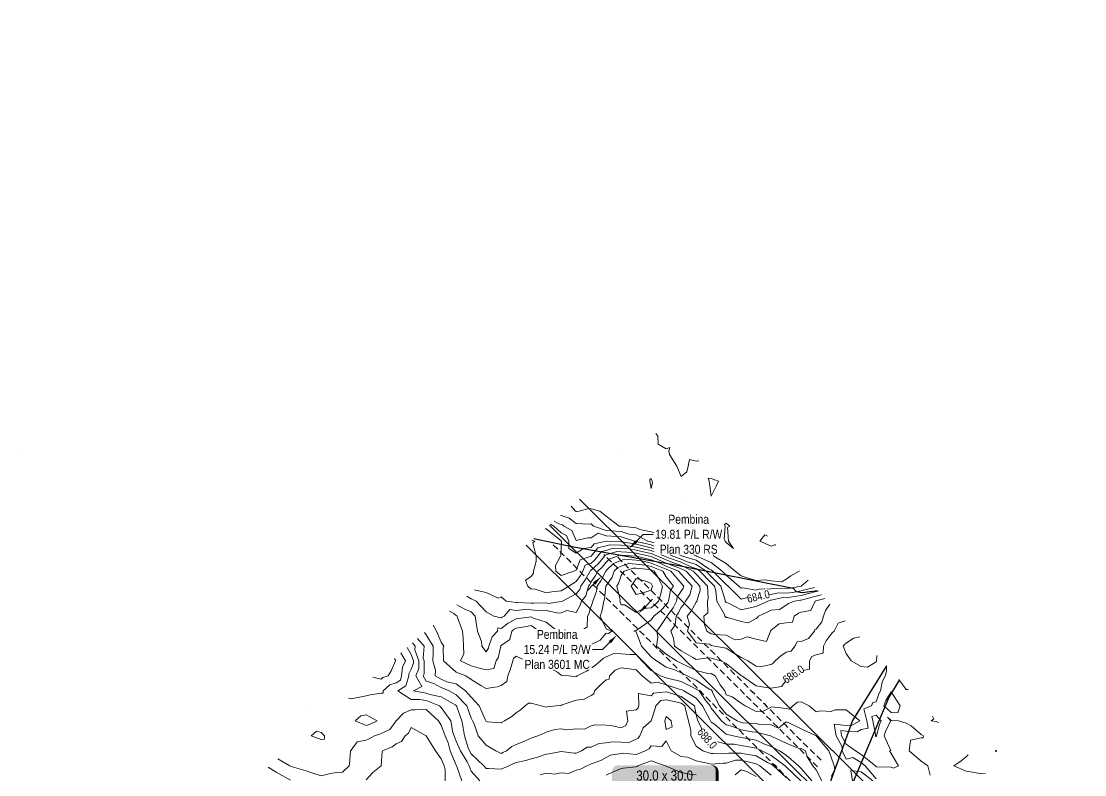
# Model space of a CAD drawing. Extents: x 634962 to 644935, y 5969185 to 5972988.
# Drawn here: x 644377 to 644909, y 5971806 to 5972183 of the extents above; entities that cross this region are included whole.
import ezdxf

# ---------------------------------------------------------------- set-up
doc = ezdxf.new("R2010")
doc.units = 0
doc.header["$LTSCALE"] = 5
doc.header["$PDSIZE"] = 0.5
doc.linetypes.add('UG_PIPE', pattern=[1.875, 1.25, -0.625])
doc.layers.get('Defpoints').update_dxf_attribs({"color": 9})
for name, color, linetype in [('AS-FENCE-DASH', 48, 'foc-FENCE-DASH'), ('AS-PIPE-UG', 44, 'UG_PIPE'), ('F-RW', 190, 'Continuous'), ('P-TEMP-ATCO PIPELINES-T_2', 104, 'Continuous'), ('T-CREEK', 160, 'Continuous')]:
    doc.layers.add(name, color=color, linetype=linetype)
doc.layers.add('C-TOPO-MAJR', color=7, linetype='Continuous', lineweight=15, true_color=0xd3aa5f)
doc.layers.add('C-TOPO-MINR', color=7, linetype='Continuous', lineweight=13, true_color=0xe9d5af)
doc.layers.add('C-TOPO-MAJR-TEXT', color=7, linetype='Continuous', true_color=0x644b1b)
doc.layers.add('F-RW-T', color=190, linetype='Continuous', lineweight=9)
doc.styles.add('4.5', font='ARIALN.TTF', dxfattribs={"height": 4.5})
doc.styles.add('80', font='ARIALN.TTF', dxfattribs={"height": 10})
doc.styles.add('foc-LtypeFont', font='ARIALN.TTF', dxfattribs={"height": 7.35})
doc.styles.get("Standard").update_dxf_attribs({"font": 'ARIALN.TTF'})
doc.linetypes.add('foc-FENCE-DASH', pattern='A,0.5,-0.5,1,-0.5,1,-0.5,1,-0.5,1,-0.5,["X",foc-LtypeFont,S=0.2,R=0,X=-0.625,Y=-0.75],-0.5', length=7.5)
doc.linetypes.add('foc-TOPO-flowdirection-NOLINE', pattern='A,0,[">",foc-LtypeFont,S=0.3,R=0,X=0,Y=-0.945],-20,[">",foc-LtypeFont,S=0.3,R=0,X=0,Y=-0.945],0', length=20)
doc.dimstyles.new('Compass 2 500', dxfattribs={"dimscale": 2.5, "dimtxt": 4.5, "dimasz": 2, "dimexe": 0.2, "dimexo": 0.0625, "dimgap": 0.5, "dimtad": 0, "dimtih": 1, "dimtoh": 1, "dimzin": 0, "dimdsep": 46, "dimtxsty": '4.5', "dimcen": 0.1, "dimse1": 1, "dimse2": 1, "dimclrd": 256, "dimclrt": 256, "dimaunit": 1, "dimadec": 4, "dimazin": 0, "dimtfac": 0.06, "dimtofl": 0, "dimtmove": 0, "dimatfit": 1, "dimfxl": 0.2, "dimtolj": 1, "dimtzin": 0, "dimlwd": -1, "dimarcsym": 0})

# ---------------------------------------------------------------- blocks, each defined once
blk = doc.blocks.new('*D454')
at = {"layer": 'Defpoints', "color": 0, "transparency": 16777216}
for p in [(644415.88, 5972182.53), (644401.91, 5972168.49), (644680.94, 5971918.75)]:
    blk.add_point(p, dxfattribs=at)
at = {"layer": 'F-RW-T', "transparency": 16777216}
for p, q in [((644684.46, 5971922.3), (644687.99, 5971925.84)), ((644687.99, 5971925.84), (644692.99, 5971925.84)), ((644663.44, 5971901.17), (644659.91, 5971897.63))]:
    blk.add_line(p, q, dxfattribs=at)
for points in [[(644683.87, 5971922.89), (644685.05, 5971921.71), (644680.94, 5971918.75)], [(644662.85, 5971901.76), (644664.03, 5971900.58), (644666.96, 5971904.71)]]:
    blk.add_solid(points, dxfattribs=at)
at = {"layer": 'F-RW-T', "transparency": 16777216, "insert": (644710.7, 5971925.84), "char_height": 4.5, "attachment_point": 5, "style": '4.5', "bg_fill": 3, "box_fill_scale": 1.1, "bg_fill_color": 256, "bg_fill_true_color": 13158600, "bg_fill_transparency": 0}
blk.add_mtext('\\A1;Pembina\\P19.81 P/L R/W\\PPlan 330 RS', dxfattribs=at)
blk = doc.blocks.new('*D455')
at = {"layer": 'Defpoints', "color": 0, "transparency": 16777216}
for p in [(644460.17, 5972110.52), (644449.32, 5972099.61), (644674.72, 5971875.36)]:
    blk.add_point(p, dxfattribs=at)
at = {"layer": 'F-RW-T', "transparency": 16777216}
for p, q in [((644689.1, 5971889.81), (644692.63, 5971893.36)), ((644667.67, 5971868.27), (644662.67, 5971868.27)), ((644671.2, 5971871.82), (644667.67, 5971868.27))]:
    blk.add_line(p, q, dxfattribs=at)
for points in [[(644688.51, 5971890.4), (644689.69, 5971889.22), (644685.57, 5971886.27)], [(644670.61, 5971872.41), (644671.79, 5971871.23), (644674.72, 5971875.36)]]:
    blk.add_solid(points, dxfattribs=at)
at = {"layer": 'F-RW-T', "transparency": 16777216, "insert": (644644.96, 5971868.27), "char_height": 4.5, "attachment_point": 5, "style": '4.5', "bg_fill": 3, "box_fill_scale": 1.1, "bg_fill_color": 256, "bg_fill_true_color": 13158600, "bg_fill_transparency": 0}
blk.add_mtext('\\A1;Pembina\\P15.24 P/L R/W\\PPlan 3601 MC', dxfattribs=at)
blk = doc.blocks.new('*U797')
h = blk.add_hatch(color=255)
edge = h.paths.add_edge_path()
edge.add_line((-46.5, -37), (46.5, -37))
edge.add_arc((46.5, -31), 6, 270, 360)
edge.add_line((52.5, -31), (52.5, 29.5))
edge.add_arc((46.5, 29.5), 6, 0, 90)
edge.add_line((46.5, 35.5), (-46.5, 35.5))
edge.add_arc((-46.5, 29.5), 6, 90, 180)
edge.add_line((-52.5, 29.5), (-52.5, -31))
edge.add_arc((-46.5, -31), 6, 180, 270)
at = {"color": 104, "flags": 128}
blk.add_lwpolyline([(-46.5, -37, 3, 3, 0), (46.5, -37, 3, 3, 0.414214), (52.5, -31, 3, 3, 0), (52.5, 29.5, 3, 0, 0.414214), (46.5, 35.5, 0, 0, 0), (-46.5, 35.5, 0, 0, 0.414214), (-52.5, 29.5, 0, 0, 0), (-52.5, -31, 0, 3, 0.414214)], format="xyseb", close=True, dxfattribs=at)
blk.add_lwpolyline([(-49.7, -62.5, 0, 7.5, 0), (0, 0, 0, 0, 0)], format="xyseb", dxfattribs=at)
at = {"color": 104, "style": '80'}
blk.add_attdef('ENTER_TEXT_001', (-26.8, -4.9), '', height=10, dxfattribs=at)

msp = doc.modelspace()

# ---------------------------------------------------------------- linework, layer by layer
at = {"layer": 'AS-FENCE-DASH', "ltscale": 0.5, "flags": 128}
for points in [[(644633.21, 5971923.693), (644652.348, 5971919.737), (644705.712, 5971910.225), (644762.857, 5971898.84), (644764.462, 5971897.192), (644767.36, 5971896.754), (644775.101, 5971897.711)], [(644809.574, 5971860.059), (644792.52, 5971832.64), (644761.415, 5971746.51), (644743.21, 5971684.064), (644732.644, 5971644.635)]]:
    msp.add_lwpolyline(points, dxfattribs=at)
at = {"layer": 'AS-PIPE-UG', "ltscale": 0.5, "flags": 128}
for points in [[(644643.009, 5971920.661), (644650.805, 5971912.84), (644660.051, 5971903.515), (644669.823, 5971893.729), (644682.549, 5971881.209), (644691.379, 5971872.403), (644703.136, 5971860.714), (644714.692, 5971849.19), (644725.136, 5971838.626), (644733.954, 5971829.913), (644744.626, 5971819.35), (644753.683, 5971810.3), (644762.108, 5971801.843), (644768.961, 5971794.985), (644775.485, 5971788.851)], [(644775.082, 5971809.542), (644768.831, 5971815.7), (644763.028, 5971821.613), (644755.388, 5971829.222), (644745.643, 5971838.88), (644734.785, 5971849.727), (644724.441, 5971859.915), (644714.302, 5971869.995), (644707.047, 5971877.245), (644699.827, 5971884.492), (644695.746, 5971888.533), (644693.128, 5971891.043), (644687.536, 5971896.562), (644680.228, 5971903.969), (644674.718, 5971909.343), (644668.341, 5971915.681)], [(644776.982, 5971812.848), (644766.306, 5971823.176), (644758.915, 5971830.662), (644749.032, 5971840.559), (644742.501, 5971847.079), (644733.162, 5971856.393), (644723.788, 5971865.841), (644714.078, 5971875.593), (644704.53, 5971885.035), (644697.157, 5971892.531), (644688.882, 5971900.757), (644680.464, 5971909.154), (644674.312, 5971915.256)]]:
    msp.add_lwpolyline(points, dxfattribs=at)
at = {"layer": 'C-TOPO-MAJR', "lineweight": 15, "flags": 128}
for points, elevation in [([(644643.436, 5971932.504), (644645.813, 5971931.103), (644646.954, 5971930.758), (644647.55, 5971930.559), (644648.3, 5971929.962), (644652.329, 5971927.839), (644654.452, 5971922.692), (644660.304, 5971924.111), (644661.95, 5971924.034), (644665.442, 5971926.47), (644669.448, 5971925.052), (644674.683, 5971924.728), (644676.946, 5971924.588), (644683.612, 5971922.464), (644684.444, 5971922.317), (644684.633, 5971922.276), (644691.942, 5971920.608), (644695.103, 5971919.304), (644699.44, 5971918.883), (644706.498, 5971915.407), (644706.939, 5971915.296), (644707.636, 5971914.966), (644714.437, 5971912.921), (644720.794, 5971908.609), (644721.935, 5971908.108), (644722.742, 5971907.468), (644729.433, 5971900.778), (644730.387, 5971899.97), (644736.931, 5971893.426), (644742.223, 5971894.677), (644744.429, 5971894.279), (644748.763, 5971895.636), (644751.927, 5971895.726), (644755.388, 5971896.51), (644759.425, 5971896.389), (644762.582, 5971896.813), (644766.923, 5971897.627), (644768.775, 5971898.119), (644773.668, 5971899.276)], 683.825), ([(644599.749, 5971894.862), (644601.965, 5971893.656), (644604.376, 5971892.472), (644609.464, 5971886.993), (644613.213, 5971884.974), (644616.962, 5971884.037), (644617.487, 5971884.449), (644618.505, 5971884.974), (644621.246, 5971888.188), (644624.46, 5971887.673), (644628.694, 5971888.238), (644631.958, 5971888.091), (644636.831, 5971887.598), (644639.456, 5971887.666), (644645.602, 5971886.326), (644646.954, 5971886.53), (644649.703, 5971887.723), (644654.452, 5971886.773), (644656.487, 5971890.437), (644657.14, 5971892.472), (644659.322, 5971895.1), (644660.667, 5971899.97), (644661.206, 5971900.714), (644661.95, 5971902.044), (644664.167, 5971905.251), (644665.305, 5971907.468), (644667.504, 5971909.412), (644669.448, 5971911.842), (644671.021, 5971913.393), (644674.935, 5971914.966), (644676.467, 5971915.446), (644676.946, 5971915.427), (644684.444, 5971914.966), (644691.942, 5971913.081), (644695.038, 5971911.871), (644699.44, 5971909.942), (644705.673, 5971907.468), (644706.939, 5971905.991), (644712.382, 5971899.97), (644711.306, 5971895.603), (644709.16, 5971892.472), (644708.384, 5971891.027), (644706.939, 5971889.315), (644705.492, 5971886.421), (644704.401, 5971884.974), (644703.919, 5971880.496), (644701.761, 5971877.476), (644703.05, 5971873.866), (644703.658, 5971869.978), (644706.939, 5971867.645), (644712.771, 5971864.145), (644714.437, 5971863.229), (644720.435, 5971863.98), (644721.935, 5971863.916), (644726.756, 5971862.48), (644729.433, 5971861.187), (644735.68, 5971856.233), (644736.931, 5971855.216), (644737.306, 5971854.982), (644744.429, 5971850.069), (644750.365, 5971849.045), (644751.927, 5971848.925), (644757.175, 5971849.733), (644759.425, 5971852.676), (644761.09, 5971853.316), (644761.731, 5971854.982), (644764.814, 5971857.091), (644766.923, 5971857.578), (644771.035, 5971858.368), (644771.172, 5971862.48), (644772.206, 5971864.695), (644774.421, 5971865.624), (644777.973, 5971866.426), (644778.069, 5971869.978), (644779.375, 5971872.522), (644781.919, 5971875.914), (644782.669, 5971876.726), (644783.419, 5971877.476), (644785.471, 5971881.422), (644788.895, 5971882.645)], 685.824), ([(644575.191, 5971873.703), (644578.369, 5971869.978), (644578.013, 5971863.938), (644578.525, 5971862.48), (644578.41, 5971856.043), (644578.008, 5971854.982), (644579.471, 5971852.316), (644583.22, 5971851.233), (644586.969, 5971849.15), (644590.968, 5971847.484), (644594.467, 5971845.609), (644599.805, 5971839.985), (644601.965, 5971833.915), (644602.632, 5971832.487), (644603.393, 5971831.06), (644605.481, 5971824.989), (644609.464, 5971820.437), (644614.315, 5971817.491), (644616.962, 5971816.275), (644617.78, 5971816.673), (644619.608, 5971817.491), (644622.231, 5971819.72), (644624.46, 5971820.663), (644627.5, 5971821.949), (644631.958, 5971823.836), (644632.768, 5971824.179), (644635.29, 5971824.989), (644638.163, 5971826.282), (644639.456, 5971826.863), (644643.782, 5971828.161), (644646.954, 5971828.575), (644650.009, 5971828.044), (644654.452, 5971828.489), (644658.588, 5971828.351), (644661.95, 5971830.12), (644663.825, 5971830.613), (644669.448, 5971830.388), (644671.731, 5971830.205), (644676.946, 5971828.988), (644679.228, 5971830.205), (644680.227, 5971832.487), (644679.624, 5971837.308), (644684.444, 5971838.111), (644685.422, 5971839.008), (644685.85, 5971839.985), (644685.653, 5971846.274), (644691.942, 5971844.984), (644693.117, 5971846.309), (644699.44, 5971846.984), (644700.055, 5971846.869), (644706.939, 5971844.703), (644713.603, 5971839.985), (644714.437, 5971835.611), (644715.234, 5971832.487), (644716.222, 5971830.702), (644718.778, 5971824.989), (644721.935, 5971822.381), (644724.724, 5971822.2), (644729.433, 5971820.865), (644733.489, 5971820.933), (644736.931, 5971820.254), (644742.736, 5971819.185), (644744.429, 5971818.873), (644747.345, 5971817.491), (644751.927, 5971815.135), (644758.984, 5971809.993), (644759.425, 5971809.584), (644766.782, 5971802.495)], 687.824), ([(644809.578, 5971860.056), (644809.624, 5971857.269), (644808.844, 5971854.982), (644807.46, 5971851.935), (644806.635, 5971847.484), (644805.777, 5971846.12), (644804.414, 5971842.031), (644802.747, 5971841.651), (644802.164, 5971839.985), (644798.297, 5971838.604), (644799.718, 5971832.487), (644800.472, 5971828.93), (644796.915, 5971828.153), (644794.85, 5971827.055), (644789.417, 5971827.369), (644786.728, 5971827.679), (644787.147, 5971824.989), (644789.417, 5971820.865), (644794.019, 5971817.491), (644796.915, 5971815.745), (644804.032, 5971809.993), (644804.414, 5971809.543), (644804.795, 5971809.612), (644811.912, 5971809.379), (644813.047, 5971808.857), (644815.661, 5971809.993), (644811.912, 5971816.24), (644811.078, 5971817.491), (644811.733, 5971817.67), (644808.459, 5971824.989), (644809.206, 5971827.695), (644811.677, 5971832.487), (644810.036, 5971834.363), (644811.912, 5971832.69), (644815.661, 5971832.487), (644819.41, 5971831.415), (644821.912, 5971829.985), (644826.908, 5971825.703), (644828.157, 5971824.989), (644827.941, 5971823.956), (644826.908, 5971824.081), (644821.604, 5971822.795), (644820.868, 5971817.491), (644826.908, 5971812.435), (644830.294, 5971809.993), (644831.471, 5971805.429)], 685.824)]:
    msp.add_lwpolyline(points, dxfattribs=dict(at, elevation=elevation))
at = {"layer": 'C-TOPO-MINR', "lineweight": 13, "flags": 128}
for points, elevation in [([(644694.287, 5971976.319), (644695.275, 5971974.951), (644695.495, 5971971.005), (644699.44, 5971968.703), (644701.315, 5971969.328), (644700.691, 5971967.453), (644701.107, 5971965.786), (644704.751, 5971959.955), (644706.939, 5971954.706), (644709.702, 5971957.191), (644710.438, 5971959.955), (644711.104, 5971963.287), (644714.437, 5971962.454), (644715.725, 5971962.562)], 682.625), ([(644652.011, 5971939.892), (644654.111, 5971937.46), (644654.367, 5971937.375), (644654.452, 5971937.307), (644654.611, 5971937.301), (644655.952, 5971937.46), (644660.701, 5971938.71), (644661.95, 5971938.531), (644666.233, 5971937.46), (644669.448, 5971934.96), (644675.875, 5971929.962), (644676.946, 5971929.896), (644677.044, 5971929.865), (644684.444, 5971929.168), (644686.22, 5971928.186), (644691.942, 5971927.091), (644695.912, 5971925.993), (644699.44, 5971925.321), (644704.656, 5971922.464), (644706.939, 5971921.888), (644708.032, 5971921.371), (644714.437, 5971920.456), (644720.06, 5971916.841), (644721.935, 5971917.644), (644723.323, 5971914.966), (644729.433, 5971911.217), (644733.891, 5971907.468), (644736.931, 5971905.075), (644740.446, 5971903.953), (644744.429, 5971902.741), (644748.866, 5971903.031), (644751.927, 5971902.512), (644757.244, 5971902.151), (644759.425, 5971903.398), (644761.84, 5971905.053), (644765.901, 5971907.468), (644766.001, 5971907.65)], 683.025), ([(644646.754, 5971935.362), (644646.954, 5971935.302), (644650.959, 5971933.967), (644654.452, 5971931.186), (644660.993, 5971930.919), (644661.95, 5971931.033), (644663.074, 5971929.962), (644669.448, 5971927.706), (644671.853, 5971927.557), (644676.946, 5971927.242), (644680.939, 5971925.97), (644684.444, 5971925.64), (644690.187, 5971922.464), (644691.942, 5971922.064), (644692.624, 5971921.783), (644699.44, 5971921.121), (644702.087, 5971919.818), (644706.939, 5971918.592), (644714.281, 5971915.122), (644714.437, 5971915.1), (644714.645, 5971914.966), (644721.935, 5971911.766), (644727.356, 5971907.468), (644729.433, 5971905.392), (644735.84, 5971899.97), (644736.931, 5971898.88), (644737.813, 5971899.088), (644744.429, 5971897.892), (644746.011, 5971898.388), (644751.927, 5971898.555), (644753.08, 5971898.817), (644759.425, 5971898.627), (644760.609, 5971898.786), (644766.923, 5971899.97), (644766.923, 5971899.97), (644766.924, 5971899.97), (644770.381, 5971902.866)], 683.425), ([(644638.883, 5971928.581), (644639.456, 5971928.581), (644646.017, 5971923.401), (644646.954, 5971922.566), (644647.02, 5971922.531), (644647.048, 5971922.464), (644646.954, 5971918.72), (644646.719, 5971915.201), (644646.536, 5971914.966), (644644.177, 5971910.245), (644644.276, 5971907.468), (644646.954, 5971905.196), (644653.202, 5971907.468), (644654.452, 5971907.937), (644656.391, 5971913.027), (644661.95, 5971914.966), (644665.257, 5971919.158), (644669.448, 5971920.118), (644671.235, 5971920.677), (644676.946, 5971920.454), (644679.088, 5971920.322), (644684.444, 5971919.377), (644688.406, 5971918.503), (644691.942, 5971917.696), (644698.558, 5971914.966), (644699.44, 5971914.58), (644700.081, 5971914.325), (644706.939, 5971911.852), (644712.637, 5971909.268), (644714.437, 5971908.726), (644716.292, 5971907.468), (644721.935, 5971901.583), (644723.547, 5971899.97), (644724.278, 5971897.627), (644724.72, 5971892.472), (644728.658, 5971885.749), (644728.708, 5971884.974), (644729.433, 5971884.225), (644730.135, 5971884.271), (644736.931, 5971882.203), (644740.376, 5971881.529), (644744.429, 5971883.724), (644745.095, 5971884.308), (644745.582, 5971884.974), (644749.915, 5971886.986), (644751.927, 5971887.92), (644756.106, 5971888.293), (644759.425, 5971890.446), (644760.654, 5971891.243), (644763.59, 5971892.472), (644766.528, 5971892.867), (644766.923, 5971892.941), (644772.477, 5971894.416), (644774.421, 5971894.876), (644777.038, 5971895.595)], 684.624), ([(644641.59, 5971930.914), (644643.205, 5971929.962), (644646.954, 5971926.619), (644649.674, 5971925.185), (644650.797, 5971922.464), (644650.703, 5971918.715), (644654.452, 5971916.496), (644658.154, 5971918.763), (644661.95, 5971919.191), (644663.394, 5971921.021), (644669.448, 5971922.407), (644669.492, 5971922.421), (644676.946, 5971922.129), (644677.303, 5971922.107), (644684.444, 5971920.847), (644686.519, 5971920.389), (644691.942, 5971919.152), (644697.581, 5971916.825), (644699.44, 5971916.645), (644702.849, 5971914.966), (644706.939, 5971913.491), (644709.638, 5971912.267), (644714.437, 5971910.824), (644719.384, 5971907.468), (644721.935, 5971904.808), (644726.772, 5971899.97), (644728.964, 5971892.941), (644729.004, 5971892.472), (644729.433, 5971891.74), (644730.544, 5971891.361), (644736.931, 5971888.054), (644740.517, 5971888.886), (644744.429, 5971889.794), (644746.258, 5971890.643), (644750.196, 5971892.472), (644751.514, 5971892.885), (644751.927, 5971892.897), (644757.695, 5971894.202), (644759.425, 5971894.151), (644764.555, 5971894.84), (644766.923, 5971895.284), (644770.626, 5971896.267), (644774.421, 5971897.165), (644775.364, 5971897.424)], 684.225), ([(644632.23, 5971922.849), (644633.831, 5971922.464), (644632.822, 5971921.6), (644634.383, 5971914.966), (644634.457, 5971912.467), (644633.111, 5971907.468), (644633.029, 5971906.397), (644631.958, 5971904.742), (644629.042, 5971902.886), (644630.265, 5971899.97), (644631.958, 5971898.47), (644633.376, 5971898.552), (644639.456, 5971896.638), (644642.358, 5971897.068), (644646.954, 5971897.653), (644650.703, 5971899.97), (644654.452, 5971902.288), (644656.627, 5971905.293), (644657.844, 5971907.468), (644658.977, 5971910.441), (644661.95, 5971911.479), (644663.801, 5971913.115), (644665.283, 5971914.966), (644667.119, 5971917.295), (644669.448, 5971917.828), (644672.979, 5971918.933), (644676.946, 5971918.778), (644680.874, 5971918.537), (644684.444, 5971917.907), (644690.292, 5971916.617), (644691.942, 5971916.24), (644695.03, 5971914.966), (644699.44, 5971913.034), (644702.645, 5971911.762), (644706.939, 5971910.213), (644712.991, 5971907.468), (644714.437, 5971905.889), (644720.06, 5971899.97), (644720.516, 5971893.891), (644720.06, 5971892.472), (644720.269, 5971886.64), (644718.336, 5971884.974), (644718.674, 5971880.736), (644719.792, 5971877.476), (644721.935, 5971876.034), (644723.639, 5971875.771), (644729.433, 5971875.402), (644733.864, 5971873.045), (644736.931, 5971873.352), (644739.876, 5971874.531), (644744.429, 5971873.423), (644749.6, 5971872.304), (644751.569, 5971877.476), (644751.76, 5971877.643), (644751.927, 5971877.871), (644755.897, 5971881.004), (644759.425, 5971881.613), (644762.569, 5971881.83), (644763.486, 5971884.974), (644765.571, 5971886.326), (644766.923, 5971886.892), (644771.722, 5971887.673), (644773.981, 5971892.472), (644774.329, 5971892.564), (644774.421, 5971892.586), (644778.713, 5971893.766)], 685.024), ([(644750.157, 5971924.955), (644748.716, 5971925.675), (644746.304, 5971922.464), (644751.927, 5971919.966), (644753.8, 5971920.591), (644754.206, 5971920.533)], 682.625), ([(644603.552, 5971898.139), (644604.034, 5971897.902), (644609.464, 5971896.728), (644615.462, 5971893.972), (644616.962, 5971894.615), (644619.462, 5971892.472), (644624.46, 5971891.672), (644625.165, 5971891.766), (644631.958, 5971891.461), (644633.083, 5971891.347), (644639.456, 5971891.511), (644640.685, 5971891.243), (644646.954, 5971892.189), (644647.605, 5971892.472), (644654.452, 5971896.051), (644656.23, 5971898.192), (644656.721, 5971899.97), (644658.916, 5971903.004), (644661.415, 5971907.468), (644661.562, 5971907.856), (644661.95, 5971907.991), (644665.653, 5971911.263), (644668.615, 5971914.966), (644668.982, 5971915.432), (644669.448, 5971915.539), (644674.723, 5971917.189), (644676.946, 5971917.103), (644682.659, 5971916.751), (644684.444, 5971916.436), (644691.109, 5971914.966), (644691.942, 5971914.757), (644692.286, 5971914.622), (644699.44, 5971911.488), (644705.208, 5971909.198), (644706.939, 5971908.574), (644709.378, 5971907.468), (644714.437, 5971901.943), (644716.311, 5971899.97), (644716.463, 5971897.944), (644714.704, 5971892.472), (644714.714, 5971892.194), (644714.437, 5971891.955), (644711.997, 5971887.413), (644709.938, 5971884.974), (644711.029, 5971880.884), (644710.111, 5971877.476), (644714.437, 5971871.557), (644721.053, 5971870.86), (644721.935, 5971870.266), (644723.808, 5971869.978), (644729.433, 5971868.88), (644732.433, 5971866.978), (644736.931, 5971864.167), (644740.305, 5971862.48), (644744.429, 5971859.902), (644747.179, 5971859.73), (644751.927, 5971860.679), (644752.998, 5971861.408), (644753.883, 5971862.48), (644756.769, 5971865.135), (644759.425, 5971866.875), (644761.996, 5971867.407), (644763.71, 5971869.978), (644764.878, 5971872.023), (644766.923, 5971872.155), (644770.672, 5971873.727), (644773.521, 5971877.476), (644773.718, 5971878.179), (644774.421, 5971878.376), (644777.315, 5971882.08), (644778.17, 5971884.974), (644779.17, 5971887.723), (644781.308, 5971890.931)], 685.424), ([(644591.038, 5971887.357), (644593.217, 5971886.224), (644594.467, 5971885.247), (644594.967, 5971884.974), (644595.149, 5971884.292), (644597.681, 5971877.476), (644597.982, 5971873.961), (644598.103, 5971869.978), (644598.338, 5971866.107), (644596.61, 5971862.48), (644601.965, 5971860.137), (644605.374, 5971859.072), (644609.464, 5971858.049), (644613.213, 5971858.73), (644614.462, 5971862.48), (644615.389, 5971864.052), (644616.812, 5971869.978), (644616.851, 5971870.088), (644616.962, 5971870.212), (644621.266, 5971873.172), (644622.244, 5971877.476), (644623.485, 5971878.451), (644624.46, 5971878.953), (644629.621, 5971879.813), (644631.958, 5971880.162), (644635.87, 5971877.476), (644639.456, 5971870.878), (644640.64, 5971869.978), (644646.954, 5971866.979), (644650.866, 5971866.392), (644654.452, 5971864.823), (644657.818, 5971866.611), (644661.05, 5971869.978), (644661.491, 5971870.437), (644661.95, 5971870.728), (644666.449, 5971872.977), (644669.448, 5971876.405), (644670.631, 5971876.293), (644672.26, 5971877.476), (644669.448, 5971878.498), (644666.48, 5971884.974), (644667.256, 5971887.166), (644668.221, 5971892.472), (644668.56, 5971893.36), (644669.338, 5971899.97), (644669.383, 5971900.035), (644669.448, 5971900.162), (644672.479, 5971904.437), (644673.461, 5971907.468), (644675.216, 5971909.198), (644676.946, 5971909.894), (644680.723, 5971911.19), (644684.444, 5971910.913), (644688.921, 5971910.49), (644691.942, 5971909.73), (644697.727, 5971907.468), (644699.44, 5971904.542), (644703.045, 5971899.97), (644701.546, 5971897.864), (644700.624, 5971892.472), (644700.23, 5971891.683), (644699.44, 5971890.636), (644696.747, 5971887.667), (644693.275, 5971884.974), (644692.742, 5971884.174), (644691.942, 5971883.039), (644688.749, 5971880.669), (644684.444, 5971877.711), (644684.209, 5971877.711), (644683.192, 5971877.476), (644684.444, 5971877.034), (644687.171, 5971869.978), (644691.942, 5971864.594), (644694.52, 5971862.48), (644699.44, 5971859.392), (644704.071, 5971857.849), (644706.939, 5971856.554), (644709.892, 5971854.982), (644714.437, 5971852.808), (644720.956, 5971848.462), (644721.935, 5971848.092), (644722.414, 5971847.484), (644722.661, 5971846.757), (644726.047, 5971839.985), (644729.433, 5971835.869), (644734.995, 5971832.487), (644736.931, 5971831.737), (644737.84, 5971831.578), (644744.429, 5971831.202), (644746.193, 5971830.723), (644751.927, 5971830.506), (644755.547, 5971828.867), (644759.425, 5971832.018), (644760.051, 5971831.861), (644766.923, 5971828.575), (644774.42, 5971824.989), (644774.421, 5971824.989), (644780.71, 5971817.491), (644781.919, 5971814.367), (644783.377, 5971809.993), (644783.729, 5971808.183), (644781.919, 5971804.744)], 686.624), ([(644594.743, 5971890.549), (644598.366, 5971888.574), (644601.965, 5971887.067), (644603.965, 5971884.974), (644604.273, 5971882.667), (644605.156, 5971877.476), (644607.136, 5971872.305), (644607.355, 5971869.978), (644609.464, 5971867.043), (644610.552, 5971868.889), (644610.813, 5971869.978), (644612.441, 5971874.499), (644615.087, 5971877.476), (644615.355, 5971879.082), (644616.962, 5971878.681), (644620.486, 5971881.45), (644624.46, 5971883.497), (644625.725, 5971883.708), (644631.958, 5971884.638), (644633.029, 5971883.903), (644639.456, 5971881.975), (644645.08, 5971877.476), (644646.954, 5971875.977), (644652.953, 5971875.977), (644654.452, 5971875.602), (644655.37, 5971876.558), (644656.819, 5971877.476), (644659.876, 5971879.55), (644660.117, 5971884.974), (644660.772, 5971886.152), (644661.95, 5971889.827), (644662.642, 5971891.78), (644662.768, 5971892.472), (644664.614, 5971897.306), (644664.927, 5971899.97), (644666.775, 5971902.643), (644669.251, 5971907.468), (644669.356, 5971907.561), (644669.448, 5971907.676), (644673.118, 5971911.296), (644676.946, 5971912.834), (644678.533, 5971913.379), (644684.444, 5971912.94), (644686.682, 5971912.728), (644691.942, 5971911.406), (644697.789, 5971909.119), (644699.44, 5971908.396), (644701.778, 5971907.468), (644706.939, 5971901.447), (644708.274, 5971899.97), (644708.01, 5971898.899), (644706.939, 5971897.335), (644704.916, 5971894.494), (644704.57, 5971892.472), (644702.861, 5971889.052), (644699.786, 5971884.974), (644699.753, 5971884.662), (644699.44, 5971884.224), (644696.741, 5971880.175), (644694.839, 5971877.476), (644695.211, 5971874.207), (644694.589, 5971869.978), (644699.44, 5971865.955), (644704.529, 5971862.48), (644706.939, 5971861.391), (644709.266, 5971860.152), (644714.437, 5971857.659), (644720.863, 5971856.053), (644721.935, 5971856.198), (644723.98, 5971854.982), (644726.434, 5971850.483), (644728.794, 5971847.484), (644729.433, 5971845.609), (644732.432, 5971844.484), (644736.931, 5971841.392), (644738.976, 5971839.985), (644744.429, 5971837.259), (644747.286, 5971837.129), (644751.927, 5971839.45), (644752.293, 5971839.62), (644759.425, 5971838.709), (644761.091, 5971838.319), (644762.757, 5971839.985), (644765.094, 5971841.814), (644766.923, 5971842.068), (644770.869, 5971839.985), (644774.421, 5971837.051), (644776.831, 5971837.576), (644781.919, 5971837.236), (644783.883, 5971838.021), (644789.417, 5971838.021), (644796.254, 5971832.487), (644791.789, 5971830.115), (644789.417, 5971830.252), (644783.468, 5971830.939), (644784.396, 5971824.989), (644787.428, 5971819.48), (644787.387, 5971817.491), (644789.417, 5971813.43), (644792.778, 5971814.13), (644796.915, 5971811.637), (644798.949, 5971809.993), (644804.414, 5971803.544)], 686.224), ([(644582.981, 5971880.414), (644584.583, 5971877.476), (644586.969, 5971871.951), (644588.262, 5971869.978), (644587.931, 5971869.016), (644588.094, 5971862.48), (644594.467, 5971856.938), (644599.203, 5971854.982), (644601.965, 5971853.289), (644606.737, 5971850.21), (644609.464, 5971848.637), (644614.962, 5971849.483), (644616.962, 5971850.211), (644619.799, 5971852.144), (644620.242, 5971854.982), (644621.46, 5971857.981), (644622.745, 5971862.48), (644623.183, 5971863.756), (644624.46, 5971864.88), (644629.458, 5971862.48), (644631.958, 5971861.279), (644634.958, 5971859.48), (644639.456, 5971859.98), (644645.077, 5971856.858), (644646.954, 5971855.424), (644647.196, 5971855.224), (644650.708, 5971854.982), (644654.035, 5971854.565), (644654.452, 5971854.704), (644654.66, 5971854.773), (644654.952, 5971854.982), (644659.564, 5971857.368), (644661.95, 5971858.87), (644664.024, 5971860.406), (644666.591, 5971862.48), (644668.115, 5971863.813), (644669.448, 5971864.48), (644673.197, 5971866.228), (644676.946, 5971866.066), (644681.231, 5971865.693), (644684.444, 5971865.693), (644687.316, 5971862.48), (644691.942, 5971857.647), (644696.556, 5971854.982), (644699.44, 5971854.099), (644700.756, 5971853.666), (644706.939, 5971852.246), (644712.562, 5971849.358), (644714.437, 5971848.461), (644715.903, 5971847.484), (644718.935, 5971842.985), (644721.365, 5971839.985), (644721.935, 5971838.963), (644727.116, 5971832.487), (644729.433, 5971830.496), (644732.034, 5971829.886), (644736.931, 5971827.989), (644742.384, 5971827.034), (644744.429, 5971826.917), (644751.532, 5971824.989), (644751.927, 5971824.862), (644752.205, 5971824.712), (644759.425, 5971821.314), (644765.472, 5971818.943), (644766.923, 5971818.777), (644769.173, 5971817.491), (644769.922, 5971814.492), (644772.775, 5971809.993), (644774.421, 5971808.008), (644777.178, 5971802.495)], 687.024), ([(644578.624, 5971876.66), (644579.471, 5971875.601), (644582.932, 5971869.978), (644582.986, 5971866.463), (644582.72, 5971862.48), (644584.113, 5971857.838), (644583.97, 5971854.982), (644586.969, 5971853.315), (644589.826, 5971852.125), (644594.467, 5971851.094), (644599.109, 5971847.484), (644601.965, 5971844.408), (644605.885, 5971839.985), (644609.152, 5971832.799), (644609.297, 5971832.487), (644609.464, 5971832.176), (644609.962, 5971831.989), (644616.962, 5971831.551), (644617.517, 5971831.932), (644618.627, 5971832.487), (644622.273, 5971834.674), (644624.46, 5971836.524), (644626.505, 5971837.94), (644628.959, 5971839.985), (644630.529, 5971841.414), (644631.958, 5971841.349), (644636.958, 5971839.985), (644639.456, 5971839.43), (644639.955, 5971839.486), (644644.456, 5971839.985), (644646.538, 5971840.401), (644646.954, 5971840.297), (644647.453, 5971840.485), (644654.452, 5971842.92), (644658.49, 5971843.446), (644661.95, 5971845.277), (644663.339, 5971846.095), (644663.654, 5971847.484), (644666.483, 5971850.448), (644669.448, 5971853.025), (644671, 5971853.43), (644671.115, 5971854.982), (644673.975, 5971857.953), (644676.946, 5971859.019), (644680.916, 5971858.51), (644684.444, 5971858.139), (644687.444, 5971854.982), (644691.942, 5971851.453), (644694.992, 5971851.931), (644699.44, 5971850.571), (644706.018, 5971848.404), (644706.939, 5971848.193), (644708.319, 5971847.484), (644714.437, 5971843.851), (644717.569, 5971839.985), (644721.507, 5971832.915), (644721.616, 5971832.487), (644721.935, 5971831.911), (644723.6, 5971830.822), (644729.433, 5971825.809), (644732.932, 5971824.989), (644736.931, 5971824.2), (644737.898, 5971824.022), (644744.429, 5971822.819), (644748.553, 5971820.866), (644751.927, 5971819.779), (644756.145, 5971817.491), (644759.425, 5971815.433), (644765.59, 5971809.993), (644766.923, 5971808.717), (644772.338, 5971802.495)], 687.424), ([(644796.268, 5971874.593), (644793.075, 5971873.818), (644789.417, 5971871.478), (644788.667, 5971870.728), (644787.975, 5971869.978), (644789.417, 5971866.229), (644791.918, 5971862.48), (644796.915, 5971859.703), (644800.04, 5971859.355), (644804.414, 5971861.981), (644804.54, 5971862.353), (644804.538, 5971862.48), (644804.774, 5971865.303)], 686.224), ([(644569.924, 5971869.164), (644571.973, 5971865.748), (644573.121, 5971862.48), (644573.101, 5971861.352), (644571.973, 5971858.368), (644570.844, 5971856.11), (644570.723, 5971854.982), (644569.335, 5971850.122), (644565.346, 5971847.484), (644571.973, 5971843.166), (644576.163, 5971843.293), (644579.471, 5971842.762), (644586.087, 5971839.985), (644586.969, 5971839.175), (644591.728, 5971832.487), (644592.724, 5971826.733), (644593.365, 5971824.989), (644594.467, 5971822.404), (644596.594, 5971817.491), (644599.946, 5971812.012), (644600.872, 5971809.993), (644601.965, 5971807.368), (644606.204, 5971802.495)], 688.623), ([(644572.649, 5971871.512), (644573.958, 5971869.978), (644573.848, 5971868.103), (644575.823, 5971862.48), (644575.755, 5971858.697), (644574.35, 5971854.982), (644577.242, 5971849.713), (644573.126, 5971847.484), (644579.471, 5971846.465), (644581.226, 5971845.728), (644586.969, 5971844.484), (644593.891, 5971840.562), (644594.467, 5971840.253), (644594.721, 5971839.985), (644594.862, 5971839.591), (644597.23, 5971832.487), (644597.89, 5971829.064), (644598.557, 5971824.989), (644600.387, 5971819.07), (644601.07, 5971817.491), (644601.965, 5971816.028), (644608.31, 5971809.993), (644609.464, 5971808.744), (644610.679, 5971808.778), (644616.962, 5971808.306), (644618.167, 5971808.788), (644620.711, 5971809.993), (644623.233, 5971811.22), (644624.46, 5971811.769), (644629.292, 5971812.659), (644631.958, 5971813.521), (644635.097, 5971814.352), (644639.456, 5971815.851), (644640.874, 5971816.073), (644646.954, 5971817.25), (644653.38, 5971816.42), (644654.452, 5971816.355), (644655.202, 5971816.741), (644657.131, 5971817.491), (644660.022, 5971819.419), (644661.95, 5971819.366), (644665.77, 5971821.169), (644669.448, 5971821.552), (644672.448, 5971821.99), (644676.946, 5971821.832), (644680.407, 5971821.528), (644684.444, 5971823.323), (644685.515, 5971823.918), (644686.262, 5971824.989), (644687.954, 5971828.978), (644691.942, 5971832.487), (644691.942, 5971832.488), (644691.942, 5971832.489), (644693.752, 5971838.176), (644694.328, 5971839.985), (644696.73, 5971842.696), (644699.44, 5971842.985), (644704.972, 5971841.952), (644706.939, 5971841.333), (644708.843, 5971839.985), (644709.291, 5971837.633), (644710.519, 5971832.487), (644711.737, 5971827.689), (644711.841, 5971824.989), (644714.437, 5971819.798), (644717.768, 5971817.491), (644721.935, 5971816.152), (644723.144, 5971816.282), (644729.433, 5971815.992), (644730.566, 5971816.358), (644736.931, 5971816.433), (644738.359, 5971816.063), (644744.429, 5971814.959), (644750.163, 5971811.757), (644751.927, 5971810.85), (644753.103, 5971809.993), (644759.425, 5971804.131)], 688.224), ([(644566.849, 5971866.515), (644569.191, 5971862.48), (644567.619, 5971859.335), (644567.153, 5971854.982), (644566.558, 5971852.899), (644564.475, 5971851.521), (644561.351, 5971850.608), (644557.914, 5971847.484), (644558.018, 5971846.442), (644556.977, 5971846.381), (644551.401, 5971845.561), (644549.479, 5971844.984), (644545.313, 5971844.151), (644541.981, 5971843.485), (644540.56, 5971843.863)], 689.023), ([(644563.545, 5971863.668), (644564.06, 5971862.895), (644564.119, 5971862.48), (644561.976, 5971857.481), (644560.529, 5971854.982), (644557.78, 5971854.178), (644556.977, 5971853.448), (644552.788, 5971854.4)], 689.423), ([(644815.775, 5971853.287), (644819.41, 5971848.165), (644820.487, 5971848.141)], 685.424), ([(644505.283, 5971813.468), (644511.363, 5971809.993), (644511.988, 5971809.644), (644512.506, 5971809.476), (644519.487, 5971807.556), (644523.235, 5971806.244), (644526.985, 5971804.995), (644530.963, 5971806.015), (644534.483, 5971806.701), (644537.621, 5971806.855), (644540.91, 5971809.993), (644541.178, 5971810.796), (644541.692, 5971817.491), (644541.703, 5971817.769), (644541.981, 5971817.933), (644544.98, 5971821.99), (644549.479, 5971822.944), (644550.885, 5971823.583), (644553.696, 5971824.989), (644556.116, 5971825.85), (644556.977, 5971826.239), (644561.21, 5971828.254), (644564.475, 5971832.487), (644564.475, 5971832.488), (644564.475, 5971832.488), (644568.107, 5971836.354), (644571.973, 5971837.986), (644573.929, 5971838.03), (644579.471, 5971838.281), (644585.689, 5971832.487), (644586.969, 5971830.388), (644588.954, 5971824.989), (644590.43, 5971821.529), (644591.38, 5971817.491), (644594.467, 5971810.335), (644594.624, 5971809.993), (644594.736, 5971809.725), (644597.257, 5971802.495)], 689.023), ([(644832.634, 5971834.874), (644833.337, 5971833.556), (644831.911, 5971832.487), (644834.406, 5971832.131), (644835.029, 5971831.864), (644835.598, 5971831.637)], 685.424), ([(644549.479, 5971803.071), (644552.812, 5971806.66), (644556.977, 5971809.992), (644556.978, 5971809.992), (644556.978, 5971809.993), (644557.511, 5971816.957), (644557.552, 5971817.491), (644562.476, 5971819.49), (644564.475, 5971821.089), (644567.183, 5971822.281), (644568.906, 5971824.989), (644570.596, 5971826.367), (644571.973, 5971829.208), (644579.469, 5971824.989), (644579.471, 5971824.988), (644584.086, 5971817.491), (644586.969, 5971813.545), (644588.375, 5971809.993), (644589.014, 5971807.948), (644589.014, 5971802.495)], 689.423), ([(644636.456, 5971805.495), (644639.456, 5971806.366), (644643.621, 5971805.828), (644646.954, 5971806.585), (644650.703, 5971806.244), (644654.452, 5971807.9), (644656.288, 5971808.157), (644659.746, 5971809.993), (644661.201, 5971810.743), (644661.95, 5971811.034), (644666.694, 5971812.747), (644669.448, 5971814.21), (644671.635, 5971815.304), (644676.946, 5971816.211), (644678.113, 5971816.325), (644684.444, 5971815.692), (644685.748, 5971816.187), (644688.943, 5971817.491), (644690.871, 5971818.562), (644691.942, 5971820.1), (644697.298, 5971819.633), (644699.44, 5971822.491), (644701.939, 5971817.491), (644706.939, 5971814.679), (644710.042, 5971814.388), (644714.437, 5971812.594), (644720.751, 5971811.177), (644721.935, 5971810.796), (644727.982, 5971811.444), (644729.433, 5971811.377), (644734.054, 5971812.87), (644736.931, 5971812.904), (644743.12, 5971811.302), (644744.429, 5971811.064), (644746.347, 5971809.993), (644751.927, 5971805.288)], 688.623), ([(644850.34, 5971815.535), (644849.402, 5971814.557), (644846.903, 5971812.492), (644843.227, 5971809.993), (644849.402, 5971807.369), (644853.55, 5971806.643), (644856.9, 5971806.057), (644858.926, 5971806.158)], 685.424), ([(644500.499, 5971809.346), (644504.49, 5971806.78), (644511.594, 5971802.889)], 689.423), ([(644669.448, 5971805.411), (644672.621, 5971806.821), (644676.946, 5971808.744), (644678.017, 5971808.922), (644684.444, 5971809.598), (644684.722, 5971809.715), (644685.234, 5971809.993), (644690.095, 5971811.84), (644691.942, 5971812.594), (644699.024, 5971809.993), (644699.44, 5971809.83), (644699.729, 5971809.705), (644706.939, 5971806.661), (644711.104, 5971805.827), (644714.437, 5971805.571)], 689.023), ([(644733.9, 5971805.526), (644736.931, 5971807.975), (644739.693, 5971807.231), (644744.429, 5971804.69)], 689.023)]:
    msp.add_lwpolyline(points, dxfattribs=dict(at, elevation=elevation))
for points, elevation in [([(644377.023, 5971967.453), (644377.026, 5971967.453), (644377.023, 5971967.453), (644377.022, 5971967.454), (644377.023, 5971967.453), (644377.023, 5971967.453), (644377.023, 5971967.453)], 689.423), ([(644676.947, 5971967.452), (644676.948, 5971967.453), (644676.949, 5971967.456), (644676.946, 5971967.455), (644676.946, 5971967.453), (644676.946, 5971967.452), (644676.947, 5971967.452)], 682.625), ([(644692.384, 5971952.457), (644691.942, 5971953.709), (644691.191, 5971953.208), (644691.191, 5971952.457), (644691.942, 5971948.703), (644692.569, 5971951.83), (644692.384, 5971952.457)], 682.625), ([(644724.43, 5971949.961), (644725.68, 5971952.457), (644721.935, 5971953.704), (644720.437, 5971953.954), (644720.865, 5971952.457), (644721.934, 5971944.959), (644721.934, 5971944.959), (644721.935, 5971944.957), (644721.937, 5971944.956), (644721.937, 5971944.959), (644724.43, 5971949.961)], 682.625), ([(644706.939, 5971944.958), (644706.94, 5971944.959), (644706.939, 5971944.962), (644706.938, 5971944.959), (644706.938, 5971944.959), (644706.939, 5971944.958), (644706.939, 5971944.958)], 682.625), ([(644730.116, 5971929.28), (644731.31, 5971929.962), (644729.433, 5971931.464), (644728.598, 5971930.797), (644728.896, 5971929.962), (644728.434, 5971923.463), (644728.979, 5971922.464), (644729.433, 5971921.715), (644733.178, 5971918.719), (644730.681, 5971922.464), (644730.116, 5971929.28)], 682.625), ([(644693.442, 5971907.468), (644691.942, 5971908.055), (644691.159, 5971908.252), (644684.444, 5971908.887), (644682.912, 5971909), (644678.446, 5971907.468), (644677.836, 5971906.579), (644676.946, 5971905.186), (644675.67, 5971901.246), (644674.765, 5971899.97), (644676.411, 5971893.007), (644676.285, 5971892.472), (644676.946, 5971890.599), (644678.82, 5971890.599), (644684.444, 5971886.661), (644688.134, 5971888.782), (644691.942, 5971889.111), (644693.835, 5971890.579), (644695.553, 5971892.472), (644696.564, 5971895.348), (644697.566, 5971899.97), (644695.562, 5971903.848), (644693.442, 5971907.468)], 687.024), ([(644692.456, 5971899.456), (644692.567, 5971899.97), (644691.942, 5971901.18), (644689.737, 5971902.176), (644684.444, 5971903.718), (644682.92, 5971901.495), (644681.945, 5971899.97), (644684.444, 5971895.686), (644687.905, 5971896.51), (644691.942, 5971897.996), (644692.456, 5971899.456)], 687.424), ([(644815.339, 5971836.558), (644816.439, 5971839.985), (644811.912, 5971847.043), (644809.185, 5971842.712), (644808.276, 5971839.985), (644811.912, 5971836.743), (644815.339, 5971836.558)], 685.424), ([(644519.487, 5971839.985), (644519.488, 5971839.985), (644519.487, 5971839.986), (644519.486, 5971839.986), (644519.486, 5971839.985), (644519.487, 5971839.984), (644519.487, 5971839.985)], 688.623), ([(644551.2, 5971830.766), (644555.005, 5971832.487), (644549.479, 5971835.575), (644546.854, 5971835.112), (644543.953, 5971832.487), (644549.479, 5971830.154), (644551.2, 5971830.766)], 688.623), ([(644701.94, 5971832.487), (644699.44, 5971834.631), (644698.923, 5971833.005), (644698.758, 5971832.487), (644699.44, 5971828.2), (644702.441, 5971829.487), (644701.94, 5971832.487)], 688.623), ([(644806.114, 5971830.787), (644806.991, 5971832.487), (644804.414, 5971835.433), (644802.243, 5971834.658), (644802.747, 5971832.487), (644804.318, 5971825.085), (644803.879, 5971824.989), (644804.414, 5971824.763), (644804.592, 5971824.811), (644804.512, 5971824.989), (644806.114, 5971830.787)], 685.424), ([(644528.563, 5971823.411), (644528.651, 5971824.989), (644526.985, 5971826.655), (644524.678, 5971827.296), (644521.987, 5971824.989), (644526.985, 5971823.225), (644528.563, 5971823.411)], 688.623), ([(644864.581, 5971817.491), (644864.398, 5971817.665), (644864.19, 5971817.699), (644863.93, 5971817.491), (644864.398, 5971817.192), (644864.585, 5971817.304), (644864.581, 5971817.491)], 685.424), ([(644800.82, 5971798.59), (644802.774, 5971802.495), (644796.915, 5971807.067), (644791.709, 5971807.702), (644792.556, 5971802.495), (644796.915, 5971799.52), (644800.82, 5971798.59)], 686.224)]:
    msp.add_lwpolyline(points, close=True, dxfattribs=dict(at, elevation=elevation))
at = {"layer": 'F-RW', "flags": 128}
for points in [[(644908.695, 5971692.085), (644656.129, 5971943.441)], [(644641.079, 5971930.473), (644894.498, 5971678.269)], [(644894.498, 5971678.269), (644641.079, 5971930.473)], [(644629.424, 5971920.431), (644883.543, 5971667.61)]]:
    msp.add_lwpolyline(points, dxfattribs=at)
at = {"layer": 'T-CREEK', "ltscale": 0.4, "flags": 128}
msp.add_lwpolyline([(644469.925, 5971266.895), (644470.965, 5971270.893), (644471.829, 5971289.262), (644468.526, 5971329.262), (644456.469, 5971380.37), (644481.863, 5971396.213), (644551.556, 5971429.982), (644601.192, 5971441.555), (644615.321, 5971448.043), (644627.582, 5971456.425), (644635.805, 5971468.583), (644663.003, 5971563.214), (644670.162, 5971576.584), (644709.658, 5971621.547), (644744.328, 5971667.689), (644757.61, 5971694.924), (644786.327, 5971785.972), (644810.838, 5971844.003), (644816.127, 5971852.903)], dxfattribs=at)
at = {"layer": 'T-CREEK', "linetype": 'foc-TOPO-flowdirection-NOLINE', "ltscale": 0.4, "flags": 128}
msp.add_lwpolyline([(644469.925, 5971266.895), (644470.965, 5971270.893), (644471.829, 5971289.262), (644468.526, 5971329.262), (644456.469, 5971380.37), (644481.863, 5971396.213), (644551.556, 5971429.982), (644601.192, 5971441.555), (644615.321, 5971448.043), (644627.582, 5971456.425), (644635.805, 5971468.583), (644663.003, 5971563.214), (644670.162, 5971576.584), (644709.658, 5971621.547), (644744.328, 5971667.689), (644757.61, 5971694.924), (644786.327, 5971785.972), (644810.838, 5971844.003), (644816.127, 5971852.903)], dxfattribs=at)

# ---------------------------------------------------------------- block references
at = {"layer": 'P-TEMP-ATCO PIPELINES-T_2', "color": 3}
ref = msp.add_blockref('*U797', (644698.643, 5971792.593), dxfattribs=dict(at, xscale=0.49987184, yscale=0.49987184, zscale=0.49987184))
ref.add_attrib('ENTER_TEXT_001', '30.0 x 30.0', (644684.499, 5971802.678), dxfattribs={"layer": '0', "color": 104, "height": 4.99872, "style": '80'})
ref.add_attrib('ENTER_TEXT_002', ' Workspace', (644683.65, 5971794.346), dxfattribs={"layer": '0', "color": 104, "height": 4.9987, "style": '80'})
ref.add_attrib('ENTER_TEXT_003', 'Outside ATCO R/W', (644673.543, 5971785.927), dxfattribs={"layer": '0', "color": 104, "height": 4.99872, "style": '80'})
ref.add_attrib('ENTER_TEXT_004', '= 0.090 ha 0.22 Ac.', (644673.813, 5971777.575), dxfattribs={"layer": '0', "color": 104, "height": 4.99872, "style": '80'})

# ---------------------------------------------------------------- next in the draw order: texts
at = {"layer": 'C-TOPO-MAJR-TEXT', "color": 251, "linetype": 'Continuous', "lineweight": -3, "true_color": 0x6b6b6b, "char_height": 3.99795, "width": 8.45894, "attachment_point": 5, "bg_fill": 3, "box_fill_scale": 1.181818, "bg_fill_color": 256, "bg_fill_true_color": 13158600, "bg_fill_transparency": 0}
for s, insert, rotation in [('{\\C256;684.0}', (644745.534, 5971894.794, 703.82), 13.29934), ('{\\C256;686.0}', (644763.086, 5971855.806, 703.82), 34.381), ('{\\C256;688.0}', (644719.925, 5971823.713, 703.82), 311.45879)]:
    msp.add_mtext(s, dxfattribs=dict(at, insert=insert, rotation=rotation))

# ---------------------------------------------------------------- next in the draw order: dimensions: what is measured, and where the dimension line sits
at = {"layer": 'F-RW-T'}
dim = msp.add_linear_dim(base=(644680.936, 5971918.753), p1=(644401.912, 5972168.494), p2=(644415.885, 5972182.534), angle=45.13761, text='Pembina\\P19.81 P/L R/W\\PPlan 330 RS', dimstyle='Compass 2 500', override={"dimtfill": 1}, dxfattribs=at)
dim.commit()
dim.dimension.update_dxf_attribs({"geometry": '*D454', "text_midpoint": (644710.704, 5971925.842), "dimtype": 161})

# ---------------------------------------------------------------- next in the draw order: dimensions: what is measured, and where the dimension line sits
dim = msp.add_linear_dim(base=(644674.724, 5971875.363), p1=(644460.169, 5972110.518), p2=(644449.322, 5972099.615), angle=225.1466, text='Pembina\\P15.24 P/L R/W\\PPlan 3601 MC', dimstyle='Compass 2 500', override={"dimtfill": 1}, dxfattribs=at)
dim.commit()
dim.dimension.update_dxf_attribs({"geometry": '*D455', "text_midpoint": (644644.958, 5971868.274), "dimtype": 161})

doc.saveas('drawing.dxf')
